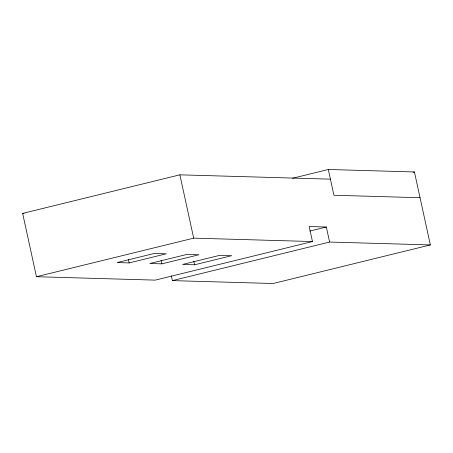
<?xml version="1.0" encoding="UTF-8"?>
<svg xmlns="http://www.w3.org/2000/svg" width="453" height="453" viewBox="0 0 453 453"><rect width="100%" height="100%" fill="white"/><g stroke="black" fill="none" stroke-linecap="round" stroke-linejoin="round"><path stroke-width="0.68" d="M292.61 178.25L328.312 169.49L414.438 171.964L430.35 244.937L329.603 242.044L326.33 227.021L309.184 226.528L312.462 241.551L155.232 280.124L36.455 276.715L22.65 213.397L179.875 174.83L330.418 179.15M413.068 172.299L414.438 171.964M36.455 276.715L193.68 238.142L312.462 241.551M129.139 262.916L166.251 253.81L154.246 253.465L117.134 262.57L129.139 262.916L128.386 259.478M161.857 263.856L198.969 254.75L186.964 254.405L149.852 263.51L161.857 263.856L161.104 260.413M309.852 231.064L326.33 227.021M194.575 264.795L231.687 255.69L219.682 255.345L182.57 264.45L194.575 264.795L193.822 261.353M171.336 275.837L172.378 280.617L329.603 242.044M430.35 244.937L273.125 283.51L172.378 280.617M420.056 197.718L333.923 195.249L328.312 169.49M22.65 213.397L24.066 213.442M179.875 174.83L193.68 238.142"/></g></svg>
